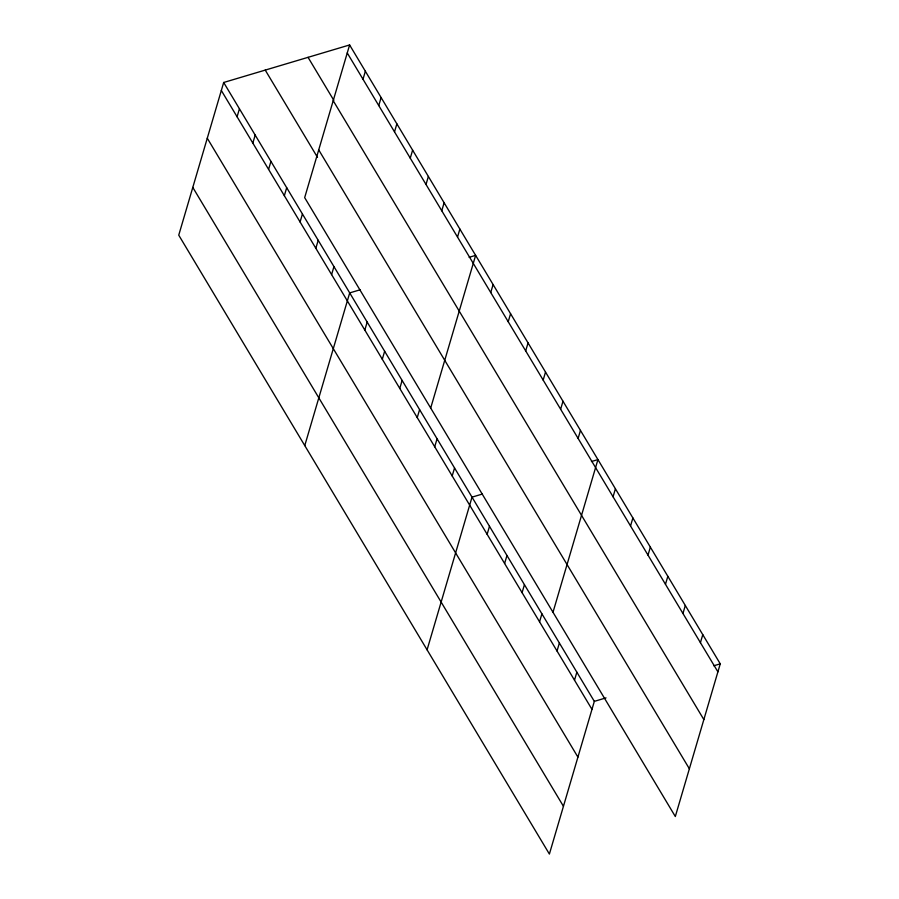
<?xml version="1.0" encoding="UTF-8"?>
<svg xmlns="http://www.w3.org/2000/svg" width="899" height="899" viewBox="0 0 899 899"><rect width="100%" height="100%" fill="white"/><g stroke="black" fill="none" stroke-linecap="round" stroke-linejoin="round"><path stroke-width="1.35" d="M223.682 82.483L178.744 235.156L549.39 854.05L594.329 701.366L223.682 82.483L349.61 44.95L720.256 663.844L675.318 816.517L304.671 197.634L349.61 44.95M237.078 116.78L239.437 108.779M252.833 143.087L255.192 135.086M268.587 169.394L270.936 161.393M284.342 195.69L286.691 187.689M300.086 221.997L302.446 213.996M363.005 79.258L365.354 71.257M315.841 248.293L318.201 240.303M378.76 105.554L381.109 97.553M331.596 274.6L333.956 266.598M394.515 131.861L396.864 123.86M304.772 445.578L349.7 292.905L360.094 289.804M410.259 158.157L412.619 150.155M364.825 330.079L367.174 322.078M426.014 184.464L428.373 176.462M382.3 359.252L384.648 351.251M441.769 210.771L444.117 202.769M399.774 388.435L402.123 380.434M457.524 237.066L459.872 229.065M417.237 417.608L419.597 409.607M430.688 408.056L475.627 255.372L469.132 257.305M434.711 446.781L437.071 438.779M490.742 292.546L493.102 284.545M452.186 475.964L454.546 467.963M508.216 321.73L510.576 313.729M427.081 649.82L472.02 497.136L482.403 494.045M525.69 350.902L528.05 342.901M487.134 534.309L489.494 526.308M543.165 380.075L545.524 372.074M504.609 563.493L506.969 555.492M560.639 409.247L562.988 401.257M522.083 592.666L524.432 584.665M578.113 438.431L580.462 430.43M539.557 621.838L541.906 613.837M552.997 612.286L597.936 459.603L591.441 461.535M557.032 651.022L559.38 643.021M613.062 496.776L615.41 488.786M574.506 680.195L576.855 672.194M630.536 525.96L632.885 517.959M647.999 555.133L650.359 547.131M665.474 584.305L667.833 576.315M682.948 613.489L685.308 605.488M700.422 642.661L702.782 634.66M594.329 701.366L606.016 697.882M713.761 665.777L720.256 663.844M347.25 52.951L717.896 671.834M308.054 57.334L333.832 100.373M333.203 100.699L703.85 719.582M318.718 149.886L689.364 768.769M265.239 70.1L317.504 157.37M221.334 90.484L591.98 709.367M207.276 138.221L577.922 757.115M192.802 187.419L563.448 806.302"/></g></svg>
